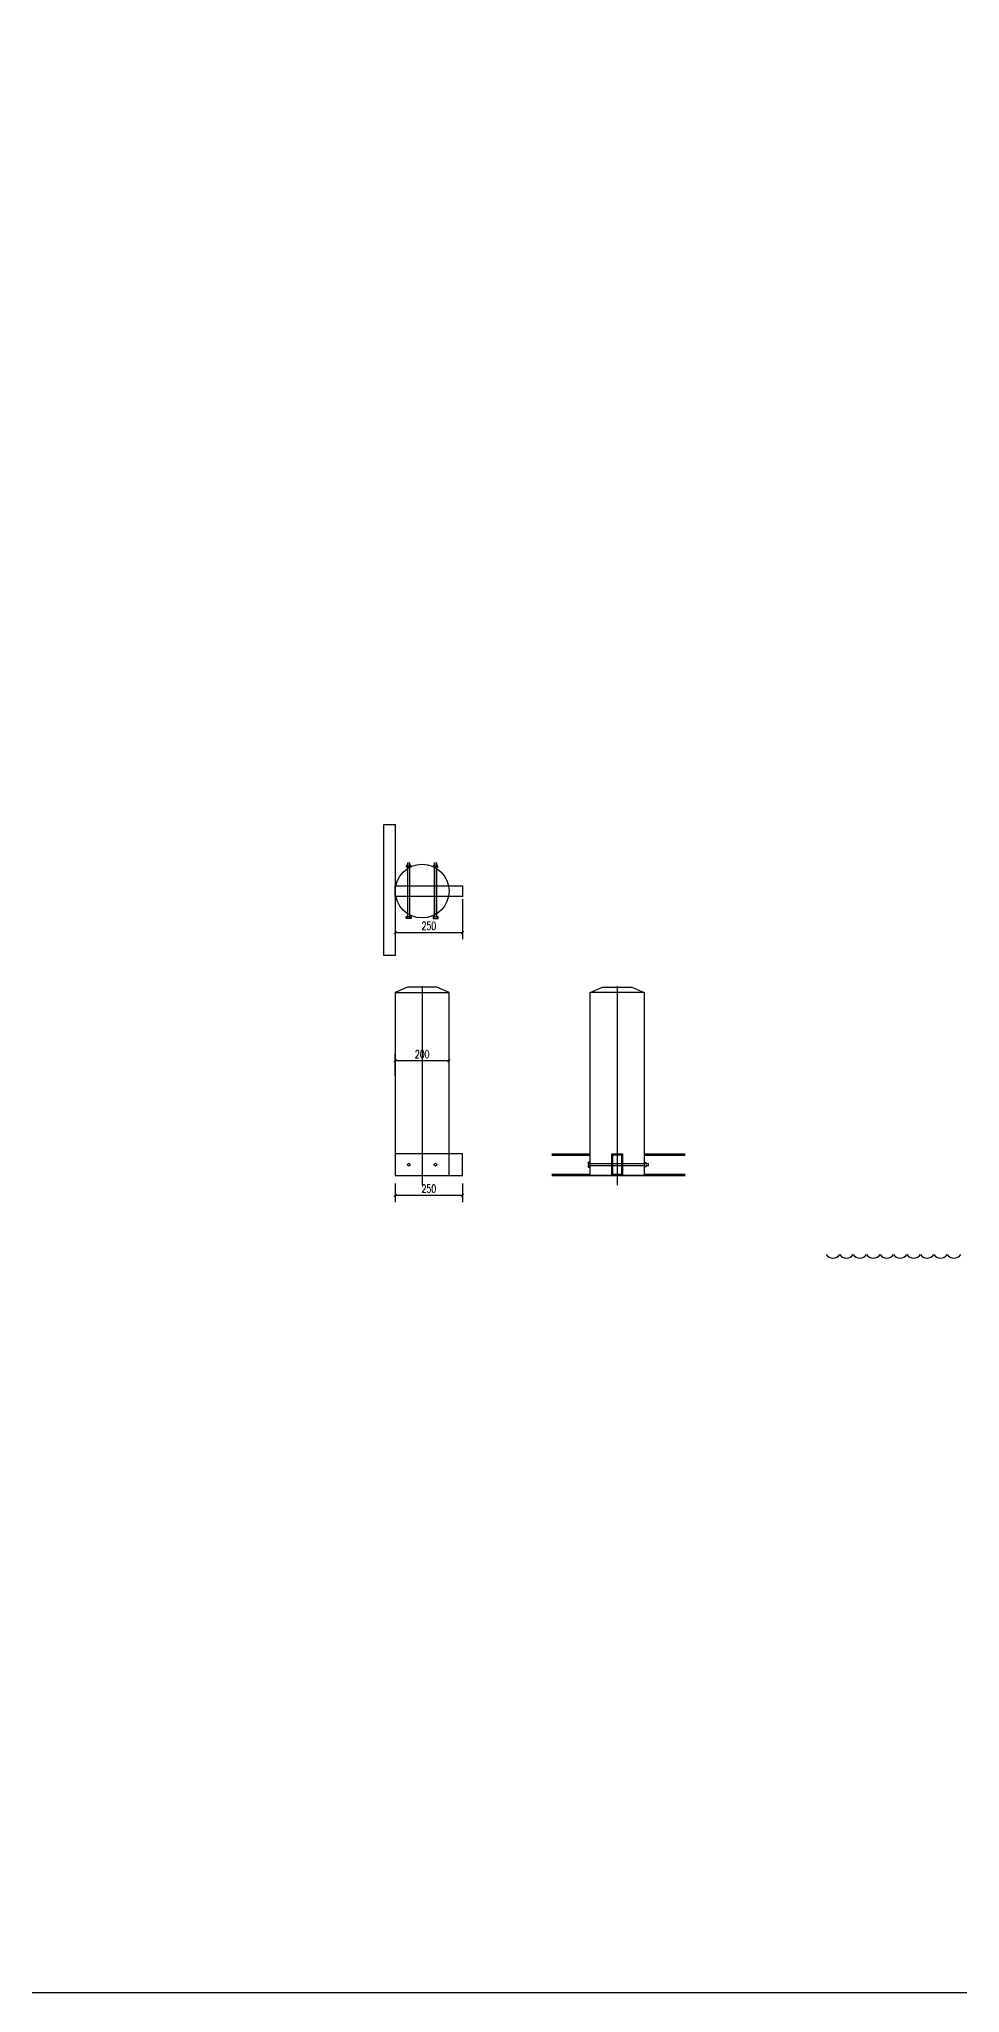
# Model space of a CAD drawing. Header units: millimetres. Extents: x -1822632 to -1305911, y 1206448 to 1536160.
# Drawn here: x -1794831 to -1791407, y 1215718 to 1222983 of the extents above; entities that cross this region are included whole.
import ezdxf

# ---------------------------------------------------------------- set-up
doc = ezdxf.new("R2010")
doc.units = ezdxf.units.MM
doc.header["$LTSCALE"] = 1000
doc.linetypes.add('DOTE', pattern=[2.42, 2, -0.2, 0.02, -0.2])
doc.layers.get('0').update_dxf_attribs({"linetype": 'CONTINUOUS'})
doc.layers.get('DEFPOINTS').update_dxf_attribs({"linetype": 'CONTINUOUS'})
for name, color, linetype in [('L-1', 1, 'CONTINUOUS'), ('PUB_DIM', 3, 'CONTINUOUS'), ('steel', 5, 'CONTINUOUS'), ('W- bollard系船栓', 4, 'CONTINUOUS'), ('栏杆', 16, 'CONTINUOUS'), ('螺栓', 146, 'CONTINUOUS')]:
    doc.layers.add(name, color=color, linetype=linetype)
doc.styles.add('_TCH_DIM_T3', font='SIMPLEX', dxfattribs={"width": 0.705882, "bigfont": 'GBCBIG'})
doc.dimstyles.new('_T&10', dxfattribs={"dimtxt": 29.75, "dimasz": 10, "dimexe": 25, "dimexo": 30, "dimgap": 10, "dimtad": 1, "dimdec": 0, "dimzin": 0, "dimdsep": 46, "dimtxsty": '_TCH_DIM_T3', "dimblk": 'ARCHTICK', "dimcen": 0.09, "dimclrt": 7, "dimazin": 2, "dimtfac": 1, "dimtdec": 0, "dimtix": 1, "dimtmove": 2, "dimatfit": 3, "dimfxl": 1, "dimtolj": 1, "dimtzin": 0, "dimarcsym": 0})

# ---------------------------------------------------------------- blocks, each defined once
blk = doc.blocks.new('_ARCHTICK')
at = {"color": 0, "linetype": 'ByBlock', "const_width": 0.4}
blk.add_lwpolyline([(-0.5, -0.5), (0.5, 0.5)], dxfattribs=at)
blk = doc.blocks.new('*D244')
at = {"layer": 'DEFPOINTS', "color": 0, "transparency": 16777216}
for p in [(-1793506.2, 1218757.6), (-1793256.2, 1218757.6), (-1793506.2, 1218683.5)]:
    blk.add_point(p, dxfattribs=at)
at = {"layer": '栏杆', "color": 0, "lineweight": -2, "transparency": 16777216}
for p, q in [((-1793506.2, 1218727.6), (-1793506.2, 1218658.5)), ((-1793256.2, 1218683.5), (-1793506.2, 1218683.5)), ((-1793256.2, 1218727.6), (-1793256.2, 1218658.5))]:
    blk.add_line(p, q, dxfattribs=at)
at = {"layer": '栏杆', "color": 0, "lineweight": -2, "transparency": 16777216, "xscale": 10, "yscale": 10, "zscale": 10, "rotation": 180}
blk.add_blockref('_ARCHTICK', (-1793506.2, 1218683.5), dxfattribs=at)
at = {"layer": '栏杆', "color": 0, "lineweight": -2, "transparency": 16777216, "xscale": 10, "yscale": 10, "zscale": 10}
blk.add_blockref('_ARCHTICK', (-1793256.2, 1218683.5), dxfattribs=at)
at = {"layer": '栏杆', "color": 7, "transparency": 16777216, "insert": (-1793381.2, 1218708.4), "char_height": 29.75, "attachment_point": 5, "style": '_TCH_DIM_T3'}
blk.add_mtext('\\A1;250', dxfattribs=at)
blk = doc.blocks.new('*D245')
at = {"layer": 'DEFPOINTS', "color": 0, "transparency": 16777216}
for p in [(-1793506.2, 1219183.7), (-1793506.2, 1219097.6), (-1793306.2, 1219097.6)]:
    blk.add_point(p, dxfattribs=at)
at = {"layer": '栏杆', "color": 0, "lineweight": -2, "transparency": 16777216}
for p, q in [((-1793506.2, 1219127.6), (-1793506.2, 1219208.7)), ((-1793306.2, 1219183.7), (-1793506.2, 1219183.7)), ((-1793306.2, 1219127.6), (-1793306.2, 1219208.7))]:
    blk.add_line(p, q, dxfattribs=at)
at = {"layer": '栏杆', "color": 0, "lineweight": -2, "transparency": 16777216, "xscale": 10, "yscale": 10, "zscale": 10, "rotation": 180}
blk.add_blockref('_ARCHTICK', (-1793506.2, 1219183.7), dxfattribs=at)
at = {"layer": '栏杆', "color": 0, "lineweight": -2, "transparency": 16777216, "xscale": 10, "yscale": 10, "zscale": 10}
blk.add_blockref('_ARCHTICK', (-1793306.2, 1219183.7), dxfattribs=at)
at = {"layer": '栏杆', "color": 7, "transparency": 16777216, "insert": (-1793406.2, 1219208.5), "char_height": 29.75, "attachment_point": 5, "style": '_TCH_DIM_T3'}
blk.add_mtext('\\A1;200', dxfattribs=at)
blk = doc.blocks.new('*D246')
at = {"layer": 'DEFPOINTS', "color": 0, "transparency": 16777216}
for p in [(-1793506.2, 1219814.9), (-1793256.2, 1219814.9), (-1793256.2, 1219660.6)]:
    blk.add_point(p, dxfattribs=at)
at = {"layer": 'PUB_DIM', "color": 0, "lineweight": -2, "transparency": 16777216}
for p, q in [((-1793506.2, 1219784.9), (-1793506.2, 1219635.6)), ((-1793256.2, 1219784.9), (-1793256.2, 1219635.6)), ((-1793506.2, 1219660.6), (-1793256.2, 1219660.6))]:
    blk.add_line(p, q, dxfattribs=at)
at = {"layer": 'PUB_DIM', "color": 0, "lineweight": -2, "transparency": 16777216, "xscale": 10, "yscale": 10, "zscale": 10, "rotation": 180}
blk.add_blockref('_ARCHTICK', (-1793506.2, 1219660.6), dxfattribs=at)
at = {"layer": 'PUB_DIM', "color": 0, "lineweight": -2, "transparency": 16777216, "xscale": 10, "yscale": 10, "zscale": 10}
blk.add_blockref('_ARCHTICK', (-1793256.2, 1219660.6), dxfattribs=at)
at = {"layer": 'PUB_DIM', "color": 7, "transparency": 16777216, "insert": (-1793381.2, 1219685.5), "char_height": 29.75, "attachment_point": 5, "style": '_TCH_DIM_T3'}
blk.add_mtext('\\A1;250', dxfattribs=at)

msp = doc.modelspace()

# ---------------------------------------------------------------- linework, layer by layer
at = {"color": 4}
msp.add_lwpolyline([(-1791903.653, 1218463.265, 0.52056705), (-1791853.653, 1218463.265, 0.52056705), (-1791803.653, 1218463.265, 0.52056705), (-1791753.653, 1218463.265, 0.52056705), (-1791703.653, 1218463.265, 0.52056705), (-1791653.653, 1218463.265, 0.52056705), (-1791603.653, 1218463.265, 0.52056705), (-1791553.653, 1218463.265, 0.52056705), (-1791503.653, 1218463.265, 0.52056705), (-1791453.653, 1218463.265, 0.52056705), (-1791403.653, 1218463.265, 0.52056705)], format="xyb", dxfattribs=at)
at = {"layer": 'L-1', "linetype": 'DOTE', "ltscale": 200}
for p, q in [((-1793406.187, 1219461.33), (-1793406.187, 1218721.104)), ((-1793406.187, 1219461.33), (-1793406.187, 1218721.104)), ((-1793406.187, 1219461.33), (-1793406.187, 1218721.104)), ((-1792681.029, 1219461.33), (-1792681.029, 1218721.104)), ((-1792681.029, 1219461.33), (-1792681.029, 1218721.104)), ((-1792681.029, 1219461.33), (-1792681.029, 1218721.104))]:
    msp.add_line(p, q, dxfattribs=at)
at = {"layer": 'steel', "color": 4}
for p, q in [((-1792924.398, 1218837.636), (-1792781.029, 1218837.636)), ((-1792924.398, 1218832.636), (-1792781.029, 1218832.636)), ((-1792581.029, 1218837.636), (-1792428.582, 1218837.636)), ((-1792581.029, 1218832.636), (-1792428.582, 1218832.636)), ((-1792924.398, 1218762.636), (-1792781.029, 1218762.636)), ((-1792924.398, 1218757.636), (-1792428.582, 1218757.636)), ((-1792581.029, 1218762.636), (-1792428.582, 1218762.636))]:
    msp.add_line(p, q, dxfattribs=at)
msp.add_lwpolyline([(-1793549.187, 1220062.233), (-1793506.187, 1220062.233), (-1793506.187, 1219575.847), (-1793549.187, 1219575.847)], close=True, dxfattribs=at)
at = {"layer": 'steel'}
for points in [[(-1793506.187, 1219834.89), (-1793256.187, 1219834.89), (-1793256.187, 1219794.89), (-1793506.187, 1219794.89)], [(-1793256.187, 1218837.636), (-1793506.187, 1218837.636), (-1793506.187, 1218757.636), (-1793256.187, 1218757.636)], [(-1792701.029, 1218837.636), (-1792661.029, 1218837.636), (-1792661.029, 1218757.636), (-1792701.029, 1218757.636)], [(-1792697.029, 1218833.636), (-1792665.029, 1218833.636), (-1792665.029, 1218761.636), (-1792697.029, 1218761.636)]]:
    msp.add_lwpolyline(points, close=True, dxfattribs=at)
at = {"layer": 'W- bollard系船栓'}
msp.add_lwpolyline([(-1795022.159, 1223365.433), (-1785624.774, 1223365.433), (-1785624.774, 1215717.812), (-1795022.159, 1215717.812)], close=True, dxfattribs=at)
at = {"layer": '栏杆'}
for p, q in [((-1793506.187, 1219437.636), (-1793306.187, 1219437.636)), ((-1792581.029, 1219437.636), (-1792781.029, 1219437.636))]:
    msp.add_line(p, q, dxfattribs=at)
for points in [[(-1793506.187, 1218757.636), (-1793306.187, 1218757.636), (-1793306.187, 1219437.636), (-1793351.187, 1219457.636), (-1793461.187, 1219457.636), (-1793506.187, 1219437.636)], [(-1792581.029, 1218757.636), (-1792781.029, 1218757.636), (-1792781.029, 1219437.636), (-1792736.029, 1219457.636), (-1792626.029, 1219457.636), (-1792581.029, 1219437.636)]]:
    msp.add_lwpolyline(points, close=True, dxfattribs=at)
for centre, radius in [((-1793406.187, 1219814.89), 100), ((-1793456.187, 1218797.636), 5), ((-1793356.187, 1218797.636), 5)]:
    msp.add_circle(centre, radius, dxfattribs=at)
at = {"layer": '螺栓'}
for p, q in [((-1793459.566, 1219920.136), (-1793461.007, 1219918.695)), ((-1793352.808, 1219920.136), (-1793351.367, 1219918.695)), ((-1793465.777, 1219714.259), (-1793465.777, 1219720.613)), ((-1793465.777, 1219714.259), (-1793464.777, 1219713.259)), ((-1793447.597, 1219713.259), (-1793464.777, 1219713.259)), ((-1793446.597, 1219714.259), (-1793447.597, 1219713.259)), ((-1793446.597, 1219719.023), (-1793446.597, 1219714.259)), ((-1793365.777, 1219719.023), (-1793365.777, 1219714.259)), ((-1793365.777, 1219714.259), (-1793364.777, 1219713.259)), ((-1793364.777, 1219713.259), (-1793347.597, 1219713.259)), ((-1793346.597, 1219714.259), (-1793347.597, 1219713.259)), ((-1793346.597, 1219714.259), (-1793346.597, 1219720.613)), ((-1792787.275, 1218807.226), (-1792788.275, 1218806.226)), ((-1792788.275, 1218806.226), (-1792788.275, 1218789.046)), ((-1792787.275, 1218788.046), (-1792788.275, 1218789.046)), ((-1792782.511, 1218807.226), (-1792787.275, 1218807.226)), ((-1792787.275, 1218788.046), (-1792780.921, 1218788.046)), ((-1792564.731, 1218794.257), (-1792566.172, 1218792.816))]:
    msp.add_line(p, q, dxfattribs=at)
at = {"layer": '螺栓', "lineweight": 9}
for points in [[(-1793448.535, 1219905.776), (-1793448.535, 1219911.54), (-1793463.889, 1219911.54), (-1793463.889, 1219905.776)], [(-1793461.404, 1219911.54), (-1793461.404, 1219905.776)], [(-1793461.007, 1219719.023), (-1793461.007, 1219920.505)], [(-1793461.007, 1219918.695), (-1793461.007, 1219911.54)], [(-1793459.566, 1219719.023), (-1793459.566, 1219920.505)], [(-1793459.566, 1219920.136), (-1793459.566, 1219911.54)], [(-1793452.808, 1219920.136), (-1793459.566, 1219920.136)], [(-1793452.808, 1219719.023), (-1793452.808, 1219920.505)], [(-1793452.808, 1219920.136), (-1793452.808, 1219911.54)], [(-1793452.808, 1219920.136), (-1793451.417, 1219918.695)], [(-1793451.417, 1219719.023), (-1793451.417, 1219920.505)], [(-1793451.417, 1219918.695), (-1793451.417, 1219911.54)], [(-1793450.97, 1219905.776), (-1793450.97, 1219911.54)], [(-1793363.839, 1219905.776), (-1793363.839, 1219911.54), (-1793348.485, 1219911.54), (-1793348.485, 1219905.776)], [(-1793361.404, 1219905.776), (-1793361.404, 1219911.54)], [(-1793360.957, 1219719.023), (-1793360.957, 1219920.505)], [(-1793359.566, 1219920.136), (-1793360.957, 1219918.695)], [(-1793360.957, 1219918.695), (-1793360.957, 1219911.54)], [(-1793359.566, 1219719.023), (-1793359.566, 1219920.505)], [(-1793359.566, 1219920.136), (-1793359.566, 1219911.54)], [(-1793359.566, 1219920.136), (-1793352.808, 1219920.136)], [(-1793352.808, 1219719.023), (-1793352.808, 1219920.505)], [(-1793352.808, 1219920.136), (-1793352.808, 1219911.54)], [(-1793351.367, 1219719.023), (-1793351.367, 1219920.505)], [(-1793351.367, 1219918.695), (-1793351.367, 1219911.54)], [(-1793350.97, 1219911.54), (-1793350.97, 1219905.776)], [(-1793446.597, 1219905.776), (-1793465.777, 1219905.776)], [(-1793465.777, 1219905.776), (-1793465.777, 1219903.838)], [(-1793446.597, 1219903.838), (-1793465.777, 1219903.838)], [(-1793446.597, 1219903.838), (-1793446.597, 1219905.776)], [(-1793365.777, 1219905.776), (-1793346.597, 1219905.776)], [(-1793365.777, 1219903.838), (-1793365.777, 1219905.776)], [(-1793365.777, 1219903.838), (-1793346.597, 1219903.838)], [(-1793346.597, 1219905.776), (-1793346.597, 1219903.838)], [(-1793465.777, 1219719.023), (-1793446.597, 1219719.023), (-1793446.597, 1219720.613), (-1793465.777, 1219720.613)], [(-1793448.535, 1219719.023), (-1793463.889, 1219719.023)], [(-1793463.392, 1219713.259), (-1793448.982, 1219713.259)], [(-1793461.007, 1219713.259), (-1793461.007, 1219719.023)], [(-1793451.417, 1219719.023), (-1793451.417, 1219713.259)], [(-1793346.597, 1219719.023), (-1793365.777, 1219719.023), (-1793365.777, 1219720.613), (-1793346.597, 1219720.613)], [(-1793363.839, 1219719.023), (-1793348.485, 1219719.023)], [(-1793348.982, 1219713.259), (-1793363.392, 1219713.259)], [(-1793360.957, 1219719.023), (-1793360.957, 1219713.259)], [(-1793351.367, 1219713.259), (-1793351.367, 1219719.023)], [(-1792788.275, 1218790.431), (-1792788.275, 1218804.841)], [(-1792782.511, 1218802.407), (-1792788.275, 1218802.407)], [(-1792788.275, 1218792.816), (-1792782.511, 1218792.816)], [(-1792782.511, 1218788.046), (-1792782.511, 1218807.226), (-1792780.921, 1218807.226), (-1792780.921, 1218788.046)], [(-1792782.511, 1218805.288), (-1792782.511, 1218789.934)], [(-1792782.511, 1218802.407), (-1792581.029, 1218802.407)], [(-1792782.511, 1218801.015), (-1792581.029, 1218801.015)], [(-1792782.511, 1218794.257), (-1792581.029, 1218794.257)], [(-1792782.511, 1218792.816), (-1792581.029, 1218792.816)], [(-1792581.029, 1218807.226), (-1792581.029, 1218788.046)], [(-1792581.029, 1218807.226), (-1792579.091, 1218807.226)], [(-1792579.091, 1218788.046), (-1792581.029, 1218788.046)], [(-1792579.091, 1218807.226), (-1792579.091, 1218788.046)], [(-1792579.091, 1218805.288), (-1792573.327, 1218805.288), (-1792573.327, 1218789.934), (-1792579.091, 1218789.934)], [(-1792579.091, 1218802.854), (-1792573.327, 1218802.854)], [(-1792573.327, 1218792.419), (-1792579.091, 1218792.419)], [(-1792566.172, 1218802.407), (-1792573.327, 1218802.407)], [(-1792564.731, 1218801.015), (-1792573.327, 1218801.015)], [(-1792564.731, 1218794.257), (-1792573.327, 1218794.257)], [(-1792566.172, 1218792.816), (-1792573.327, 1218792.816)], [(-1792564.731, 1218801.015), (-1792566.172, 1218802.407)], [(-1792564.731, 1218801.015), (-1792564.731, 1218794.257)]]:
    msp.add_lwpolyline(points, dxfattribs=at)
for points in [[(-1793463.566, 1219713.492), (-1793462.732, 1219713.899), (-1793461.744, 1219713.832), (-1793460.973, 1219713.316)], [(-1793460.956, 1219713.282), (-1793457.854, 1219714.378), (-1793454.469, 1219714.378), (-1793451.367, 1219713.281)], [(-1793451.401, 1219713.316), (-1793450.629, 1219713.832), (-1793449.642, 1219713.899), (-1793448.808, 1219713.492)], [(-1793360.973, 1219713.316), (-1793361.744, 1219713.832), (-1793362.732, 1219713.899), (-1793363.566, 1219713.492)], [(-1793351.418, 1219713.282), (-1793354.52, 1219714.378), (-1793357.905, 1219714.378), (-1793361.007, 1219713.281)], [(-1793348.808, 1219713.492), (-1793349.642, 1219713.899), (-1793350.63, 1219713.832), (-1793351.401, 1219713.316)], [(-1792788.253, 1218792.867), (-1792787.156, 1218795.969), (-1792787.156, 1218799.354), (-1792788.253, 1218802.457)], [(-1792788.218, 1218802.422), (-1792787.702, 1218803.194), (-1792787.635, 1218804.181), (-1792788.042, 1218805.016)], [(-1792788.042, 1218790.257), (-1792787.635, 1218791.092), (-1792787.702, 1218792.079), (-1792788.218, 1218792.851)]]:
    msp.add_open_spline(points, degree=3, dxfattribs=at)

# ---------------------------------------------------------------- dimensions: what is measured, and where the dimension line sits
at = {"layer": 'PUB_DIM'}
dim = msp.add_linear_dim(base=(-1793256.187, 1219660.578), p1=(-1793506.187, 1219814.89), p2=(-1793256.187, 1219814.89), dimstyle='_T&10', dxfattribs=at)
dim.commit()
dim.dimension.update_dxf_attribs({"geometry": '*D246', "text_midpoint": (-1793381.187, 1219685.453)})
at = {"layer": '栏杆'}
for base, p1, p2, picture, middle in [((-1793506.187, 1219183.672), (-1793306.187, 1219097.636), (-1793506.187, 1219097.636), '*D245', (-1793406.187, 1219208.547)), ((-1793506.187, 1218683.484), (-1793256.187, 1218757.636), (-1793506.187, 1218757.636), '*D244', (-1793381.187, 1218708.359))]:
    dim = msp.add_linear_dim(base=base, p1=p1, p2=p2, angle=180, dimstyle='_T&10', dxfattribs=at)
    dim.commit()
    dim.dimension.update_dxf_attribs({"geometry": picture, "text_midpoint": middle})

doc.saveas('drawing.dxf')
